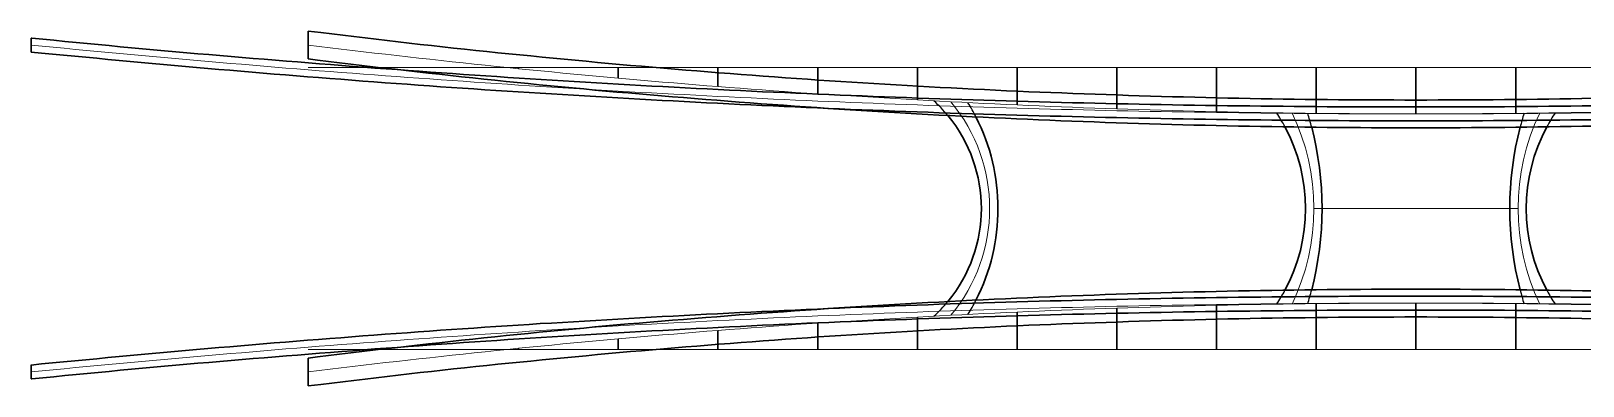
# Model space of a CAD drawing. Extents: x -2611510 to 954358, y -247163 to 181535.
# Drawn here: x -2611510.2 to -2611370.1, y -44072.7 to -44040.7 of the extents above; entities that cross this region are included whole.
import ezdxf

# ---------------------------------------------------------------- set-up
doc = ezdxf.new("R2010")
doc.units = 0
doc.linetypes.add('CENTER', pattern=[2, 1.25, -0.25, 0.25, -0.25])
for name, color, linetype, lineweight in [('文字', 7, 'Continuous', 15), ('桥 中心线', 5, 'CENTER', 15), ('桥 构造粗实', 1, 'Continuous', 30)]:
    doc.layers.add(name, color=color, linetype=linetype, lineweight=lineweight)

msp = doc.modelspace()

# ---------------------------------------------------------------- linework, layer by layer
at = {"color": 8}
for centre, radius, start, end in [((-2611437.62, -44056.7), 13.18, 39.5723, 47.4842), ((-2611441.17, -44056.7), 18.23, 26.9676, 31.6083), ((-2611410.79, -44056.7), 15.61, 28.2011, 33.6013), ((-2611423.1, -44056.7), 29.41, 14.4567, 16.9952), ((-2611347.33, -44056.7), 29.41, 163.0048, 165.5433), ((-2611359.64, -44056.7), 15.61, 146.3987, 151.7989), ((-2611410.79, -44056.7), 15.61, 326.3987, 331.7989), ((-2611423.1, -44056.7), 29.41, 343.0048, 345.5433), ((-2611347.33, -44056.7), 29.41, 194.4567, 196.9952), ((-2611359.64, -44056.7), 15.61, 208.2011, 213.6013), ((-2611437.62, -44056.7), 13.18, 312.5158, 320.4277), ((-2611441.17, -44056.7), 18.23, 328.3917, 333.0324)]:
    msp.add_arc(centre, radius, start, end, dxfattribs=at)
at = {"layer": '文字'}
msp.add_line((-2611375.99, -44056.7), (-2611394.43, -44056.7), dxfattribs=at)
at = {"layer": '桥 中心线', "ltscale": 2500}
for p, q in [((-2611285.21, -44043.97), (-2611485.21, -44043.97)), ((-2611285.21, -44069.42), (-2611485.21, -44069.42))]:
    msp.add_line(p, q, dxfattribs=at)
at = {"layer": '桥 中心线', "ltscale": 2500, "flags": 128}
for points in [[(-2611260.21, -44041.94), (-2611261.21, -44042.04), (-2611262.21, -44042.13), (-2611263.21, -44042.23), (-2611264.21, -44042.33), (-2611265.21, -44042.42), (-2611266.21, -44042.52), (-2611267.21, -44042.61), (-2611268.21, -44042.71), (-2611269.21, -44042.8), (-2611270.21, -44042.89), (-2611271.21, -44042.98), (-2611272.21, -44043.07), (-2611273.21, -44043.16), (-2611274.21, -44043.25), (-2611275.21, -44043.34), (-2611276.21, -44043.43), (-2611277.21, -44043.51), (-2611278.21, -44043.6), (-2611279.21, -44043.68), (-2611280.21, -44043.77), (-2611281.21, -44043.85), (-2611282.21, -44043.93), (-2611283.21, -44044.02), (-2611284.21, -44044.1), (-2611285.21, -44044.18), (-2611286.21, -44044.26), (-2611287.21, -44044.33), (-2611288.21, -44044.41), (-2611289.21, -44044.49), (-2611290.21, -44044.56), (-2611291.21, -44044.64), (-2611292.21, -44044.71), (-2611293.21, -44044.79), (-2611294.21, -44044.86), (-2611295.21, -44044.93), (-2611296.21, -44045), (-2611297.21, -44045.07), (-2611298.21, -44045.14), (-2611299.21, -44045.21), (-2611300.21, -44045.28), (-2611301.21, -44045.35), (-2611302.21, -44045.41), (-2611303.21, -44045.48), (-2611304.21, -44045.55), (-2611305.21, -44045.61), (-2611306.21, -44045.67), (-2611307.21, -44045.74), (-2611308.21, -44045.8), (-2611309.21, -44045.86), (-2611310.21, -44045.92), (-2611311.21, -44045.98), (-2611312.21, -44046.04), (-2611313.21, -44046.09), (-2611314.21, -44046.15), (-2611315.21, -44046.21), (-2611316.21, -44046.26), (-2611317.21, -44046.32), (-2611318.21, -44046.37), (-2611319.21, -44046.42), (-2611320.21, -44046.48), (-2611321.21, -44046.53), (-2611322.21, -44046.58), (-2611323.21, -44046.63), (-2611324.21, -44046.68), (-2611325.21, -44046.72), (-2611326.21, -44046.77), (-2611327.21, -44046.82), (-2611328.21, -44046.86), (-2611329.21, -44046.91), (-2611330.21, -44046.95), (-2611331.21, -44047), (-2611332.21, -44047.04), (-2611333.21, -44047.08), (-2611334.21, -44047.12), (-2611335.21, -44047.16), (-2611336.21, -44047.2), (-2611337.21, -44047.24), (-2611338.21, -44047.28), (-2611339.21, -44047.31), (-2611340.21, -44047.35), (-2611341.21, -44047.39), (-2611342.21, -44047.42), (-2611343.21, -44047.45), (-2611344.21, -44047.49), (-2611345.21, -44047.52), (-2611346.21, -44047.55), (-2611347.21, -44047.58), (-2611348.21, -44047.61), (-2611349.21, -44047.64), (-2611350.21, -44047.67), (-2611351.21, -44047.7), (-2611352.21, -44047.72), (-2611353.21, -44047.75), (-2611354.21, -44047.77), (-2611355.21, -44047.8), (-2611356.21, -44047.82), (-2611357.21, -44047.85), (-2611358.21, -44047.87), (-2611359.21, -44047.89), (-2611360.21, -44047.91), (-2611361.21, -44047.93), (-2611362.21, -44047.95), (-2611363.21, -44047.96), (-2611364.21, -44047.98), (-2611365.21, -44048), (-2611366.21, -44048.01), (-2611367.21, -44048.03), (-2611368.21, -44048.04), (-2611369.21, -44048.06), (-2611370.21, -44048.07), (-2611371.21, -44048.08), (-2611372.21, -44048.09), (-2611373.21, -44048.1), (-2611374.21, -44048.11), (-2611375.21, -44048.12), (-2611376.21, -44048.12), (-2611377.21, -44048.13), (-2611378.21, -44048.14), (-2611379.21, -44048.14), (-2611380.21, -44048.15), (-2611381.21, -44048.15), (-2611382.21, -44048.15), (-2611383.21, -44048.16), (-2611384.21, -44048.16), (-2611385.21, -44048.16), (-2611386.21, -44048.16), (-2611387.21, -44048.16), (-2611388.21, -44048.15), (-2611389.21, -44048.15), (-2611390.21, -44048.15), (-2611391.21, -44048.14), (-2611392.21, -44048.14), (-2611393.21, -44048.13), (-2611394.21, -44048.12), (-2611395.21, -44048.12), (-2611396.21, -44048.11), (-2611397.21, -44048.1), (-2611398.21, -44048.09), (-2611399.21, -44048.08), (-2611400.21, -44048.07), (-2611401.21, -44048.06), (-2611402.21, -44048.04), (-2611403.21, -44048.03), (-2611404.21, -44048.01), (-2611405.21, -44048), (-2611406.21, -44047.98), (-2611407.21, -44047.96), (-2611408.21, -44047.95), (-2611409.21, -44047.93), (-2611410.21, -44047.91), (-2611411.21, -44047.89), (-2611412.21, -44047.87), (-2611413.21, -44047.85), (-2611414.21, -44047.82), (-2611415.21, -44047.8), (-2611416.21, -44047.77), (-2611417.21, -44047.75), (-2611418.21, -44047.72), (-2611419.21, -44047.7), (-2611420.21, -44047.67), (-2611421.21, -44047.64), (-2611422.21, -44047.61), (-2611423.21, -44047.58), (-2611424.21, -44047.55), (-2611425.21, -44047.52), (-2611426.21, -44047.49), (-2611427.21, -44047.45), (-2611428.21, -44047.42), (-2611429.21, -44047.39), (-2611430.21, -44047.35), (-2611431.21, -44047.31), (-2611432.21, -44047.28), (-2611433.21, -44047.24), (-2611434.21, -44047.2), (-2611435.21, -44047.16), (-2611436.21, -44047.12), (-2611437.21, -44047.08), (-2611438.21, -44047.04), (-2611439.21, -44047), (-2611440.21, -44046.95), (-2611441.21, -44046.91), (-2611442.21, -44046.86), (-2611443.21, -44046.82), (-2611444.21, -44046.77), (-2611445.21, -44046.72), (-2611446.21, -44046.68), (-2611447.21, -44046.63), (-2611448.21, -44046.58), (-2611449.21, -44046.53), (-2611450.21, -44046.48), (-2611451.21, -44046.42), (-2611452.21, -44046.37), (-2611453.21, -44046.32), (-2611454.21, -44046.26), (-2611455.21, -44046.21), (-2611456.21, -44046.15), (-2611457.21, -44046.09), (-2611458.21, -44046.04), (-2611459.21, -44045.98), (-2611460.21, -44045.92), (-2611461.21, -44045.86), (-2611462.21, -44045.8), (-2611463.21, -44045.74), (-2611464.21, -44045.67), (-2611465.21, -44045.61), (-2611466.21, -44045.55), (-2611467.21, -44045.48), (-2611468.21, -44045.41), (-2611469.21, -44045.35), (-2611470.21, -44045.28), (-2611471.21, -44045.21), (-2611472.21, -44045.14), (-2611473.21, -44045.07), (-2611474.21, -44045), (-2611475.21, -44044.93), (-2611476.21, -44044.86), (-2611477.21, -44044.79), (-2611478.21, -44044.71), (-2611479.21, -44044.64), (-2611480.21, -44044.56), (-2611481.21, -44044.49), (-2611482.21, -44044.41), (-2611483.21, -44044.33), (-2611484.21, -44044.26), (-2611485.21, -44044.18), (-2611486.21, -44044.1), (-2611487.21, -44044.02), (-2611488.21, -44043.93), (-2611489.21, -44043.85), (-2611490.21, -44043.77), (-2611491.21, -44043.68), (-2611492.21, -44043.6), (-2611493.21, -44043.51), (-2611494.21, -44043.43), (-2611495.21, -44043.34), (-2611496.21, -44043.25), (-2611497.21, -44043.16), (-2611498.21, -44043.07), (-2611499.21, -44042.98), (-2611500.21, -44042.89), (-2611501.21, -44042.8), (-2611502.21, -44042.71), (-2611503.21, -44042.61), (-2611504.21, -44042.52), (-2611505.21, -44042.42), (-2611506.21, -44042.33), (-2611507.21, -44042.23), (-2611508.21, -44042.13), (-2611509.21, -44042.04), (-2611510.21, -44041.94)], [(-2611485.21, -44041.94), (-2611484.21, -44042.06), (-2611483.21, -44042.18), (-2611482.21, -44042.3), (-2611481.21, -44042.42), (-2611480.21, -44042.54), (-2611479.21, -44042.66), (-2611478.21, -44042.78), (-2611477.21, -44042.89), (-2611476.21, -44043.01), (-2611475.21, -44043.12), (-2611474.21, -44043.23), (-2611473.21, -44043.34), (-2611472.21, -44043.45), (-2611471.21, -44043.56), (-2611470.21, -44043.66), (-2611469.21, -44043.77), (-2611468.21, -44043.87), (-2611467.21, -44043.97), (-2611466.21, -44044.08), (-2611465.21, -44044.18), (-2611464.21, -44044.28), (-2611463.21, -44044.37), (-2611462.21, -44044.47), (-2611461.21, -44044.56), (-2611460.21, -44044.66), (-2611459.21, -44044.75), (-2611458.21, -44044.84), (-2611457.21, -44044.93), (-2611456.21, -44045.02), (-2611455.21, -44045.11), (-2611454.21, -44045.2), (-2611453.21, -44045.28), (-2611452.21, -44045.36), (-2611451.21, -44045.45), (-2611450.21, -44045.53), (-2611449.21, -44045.61), (-2611448.21, -44045.69), (-2611447.21, -44045.77), (-2611446.21, -44045.84), (-2611445.21, -44045.92), (-2611444.21, -44045.99), (-2611443.21, -44046.06), (-2611442.21, -44046.14), (-2611441.21, -44046.21), (-2611440.21, -44046.28), (-2611439.21, -44046.34), (-2611438.21, -44046.41), (-2611437.21, -44046.48), (-2611436.21, -44046.54), (-2611435.21, -44046.6), (-2611434.21, -44046.66), (-2611433.21, -44046.72), (-2611432.21, -44046.78), (-2611431.21, -44046.84), (-2611430.21, -44046.9), (-2611429.21, -44046.95), (-2611428.21, -44047.01), (-2611427.21, -44047.06), (-2611426.21, -44047.11), (-2611425.21, -44047.16), (-2611424.21, -44047.21), (-2611423.21, -44047.26), (-2611422.21, -44047.31), (-2611421.21, -44047.35), (-2611420.21, -44047.4), (-2611419.21, -44047.44), (-2611418.21, -44047.48), (-2611417.21, -44047.52), (-2611416.21, -44047.56), (-2611415.21, -44047.6), (-2611414.21, -44047.63), (-2611413.21, -44047.67), (-2611412.21, -44047.7), (-2611411.21, -44047.74), (-2611410.21, -44047.77), (-2611409.21, -44047.8), (-2611408.21, -44047.83), (-2611407.21, -44047.86), (-2611406.21, -44047.88), (-2611405.21, -44047.91), (-2611404.21, -44047.93), (-2611403.21, -44047.96), (-2611402.21, -44047.98), (-2611401.21, -44048), (-2611400.21, -44048.02), (-2611399.21, -44048.04), (-2611398.21, -44048.05), (-2611397.21, -44048.07), (-2611396.21, -44048.08), (-2611395.21, -44048.09), (-2611394.21, -44048.11), (-2611393.21, -44048.12), (-2611392.21, -44048.13), (-2611391.21, -44048.13), (-2611390.21, -44048.14), (-2611389.21, -44048.15), (-2611388.21, -44048.15), (-2611387.21, -44048.15), (-2611386.21, -44048.16), (-2611385.21, -44048.16), (-2611384.21, -44048.16), (-2611383.21, -44048.15), (-2611382.21, -44048.15), (-2611381.21, -44048.15), (-2611380.21, -44048.14), (-2611379.21, -44048.13), (-2611378.21, -44048.13), (-2611377.21, -44048.12), (-2611376.21, -44048.11), (-2611375.21, -44048.09), (-2611374.21, -44048.08), (-2611373.21, -44048.07), (-2611372.21, -44048.05), (-2611371.21, -44048.04), (-2611370.21, -44048.02), (-2611369.21, -44048), (-2611368.21, -44047.98), (-2611367.21, -44047.96), (-2611366.21, -44047.93), (-2611365.21, -44047.91), (-2611364.21, -44047.88), (-2611363.21, -44047.86), (-2611362.21, -44047.83), (-2611361.21, -44047.8), (-2611360.21, -44047.77), (-2611359.21, -44047.74), (-2611358.21, -44047.7), (-2611357.21, -44047.67), (-2611356.21, -44047.63), (-2611355.21, -44047.6), (-2611354.21, -44047.56), (-2611353.21, -44047.52), (-2611352.21, -44047.48), (-2611351.21, -44047.44), (-2611350.21, -44047.4), (-2611349.21, -44047.35), (-2611348.21, -44047.31), (-2611347.21, -44047.26), (-2611346.21, -44047.21), (-2611345.21, -44047.16), (-2611344.21, -44047.11), (-2611343.21, -44047.06), (-2611342.21, -44047.01), (-2611341.21, -44046.95), (-2611340.21, -44046.9), (-2611339.21, -44046.84), (-2611338.21, -44046.78), (-2611337.21, -44046.72), (-2611336.21, -44046.66), (-2611335.21, -44046.6), (-2611334.21, -44046.54), (-2611333.21, -44046.48), (-2611332.21, -44046.41), (-2611331.21, -44046.34), (-2611330.21, -44046.28), (-2611329.21, -44046.21), (-2611328.21, -44046.14), (-2611327.21, -44046.06), (-2611326.21, -44045.99), (-2611325.21, -44045.92), (-2611324.21, -44045.84), (-2611323.21, -44045.77), (-2611322.21, -44045.69), (-2611321.21, -44045.61), (-2611320.21, -44045.53), (-2611319.21, -44045.45), (-2611318.21, -44045.36), (-2611317.21, -44045.28), (-2611316.21, -44045.2), (-2611315.21, -44045.11), (-2611314.21, -44045.02), (-2611313.21, -44044.93), (-2611312.21, -44044.84), (-2611311.21, -44044.75), (-2611310.21, -44044.66), (-2611309.21, -44044.56), (-2611308.21, -44044.47), (-2611307.21, -44044.37), (-2611306.21, -44044.28), (-2611305.21, -44044.18), (-2611304.21, -44044.08), (-2611303.21, -44043.97), (-2611302.21, -44043.87), (-2611301.21, -44043.77), (-2611300.21, -44043.66), (-2611299.21, -44043.56), (-2611298.21, -44043.45), (-2611297.21, -44043.34), (-2611296.21, -44043.23), (-2611295.21, -44043.12), (-2611294.21, -44043.01), (-2611293.21, -44042.89), (-2611292.21, -44042.78), (-2611291.21, -44042.66), (-2611290.21, -44042.54), (-2611289.21, -44042.42), (-2611288.21, -44042.3), (-2611287.21, -44042.18), (-2611286.21, -44042.06), (-2611285.21, -44041.94)], [(-2611260.21, -44071.45), (-2611261.21, -44071.35), (-2611262.21, -44071.26), (-2611263.21, -44071.16), (-2611264.21, -44071.06), (-2611265.21, -44070.97), (-2611266.21, -44070.87), (-2611267.21, -44070.78), (-2611268.21, -44070.68), (-2611269.21, -44070.59), (-2611270.21, -44070.5), (-2611271.21, -44070.41), (-2611272.21, -44070.32), (-2611273.21, -44070.23), (-2611274.21, -44070.14), (-2611275.21, -44070.05), (-2611276.21, -44069.96), (-2611277.21, -44069.88), (-2611278.21, -44069.79), (-2611279.21, -44069.71), (-2611280.21, -44069.62), (-2611281.21, -44069.54), (-2611282.21, -44069.46), (-2611283.21, -44069.37), (-2611284.21, -44069.29), (-2611285.21, -44069.21), (-2611286.21, -44069.13), (-2611287.21, -44069.06), (-2611288.21, -44068.98), (-2611289.21, -44068.9), (-2611290.21, -44068.83), (-2611291.21, -44068.75), (-2611292.21, -44068.68), (-2611293.21, -44068.6), (-2611294.21, -44068.53), (-2611295.21, -44068.46), (-2611296.21, -44068.39), (-2611297.21, -44068.32), (-2611298.21, -44068.25), (-2611299.21, -44068.18), (-2611300.21, -44068.11), (-2611301.21, -44068.04), (-2611302.21, -44067.98), (-2611303.21, -44067.91), (-2611304.21, -44067.85), (-2611305.21, -44067.78), (-2611306.21, -44067.72), (-2611307.21, -44067.66), (-2611308.21, -44067.59), (-2611309.21, -44067.53), (-2611310.21, -44067.47), (-2611311.21, -44067.41), (-2611312.21, -44067.35), (-2611313.21, -44067.3), (-2611314.21, -44067.24), (-2611315.21, -44067.18), (-2611316.21, -44067.13), (-2611317.21, -44067.07), (-2611318.21, -44067.02), (-2611319.21, -44066.97), (-2611320.21, -44066.92), (-2611321.21, -44066.86), (-2611322.21, -44066.81), (-2611323.21, -44066.76), (-2611324.21, -44066.71), (-2611325.21, -44066.67), (-2611326.21, -44066.62), (-2611327.21, -44066.57), (-2611328.21, -44066.53), (-2611329.21, -44066.48), (-2611330.21, -44066.44), (-2611331.21, -44066.39), (-2611332.21, -44066.35), (-2611333.21, -44066.31), (-2611334.21, -44066.27), (-2611335.21, -44066.23), (-2611336.21, -44066.19), (-2611337.21, -44066.15), (-2611338.21, -44066.11), (-2611339.21, -44066.08), (-2611340.21, -44066.04), (-2611341.21, -44066), (-2611342.21, -44065.97), (-2611343.21, -44065.94), (-2611344.21, -44065.9), (-2611345.21, -44065.87), (-2611346.21, -44065.84), (-2611347.21, -44065.81), (-2611348.21, -44065.78), (-2611349.21, -44065.75), (-2611350.21, -44065.72), (-2611351.21, -44065.69), (-2611352.21, -44065.67), (-2611353.21, -44065.64), (-2611354.21, -44065.62), (-2611355.21, -44065.59), (-2611356.21, -44065.57), (-2611357.21, -44065.55), (-2611358.21, -44065.52), (-2611359.21, -44065.5), (-2611360.21, -44065.48), (-2611361.21, -44065.46), (-2611362.21, -44065.44), (-2611363.21, -44065.43), (-2611364.21, -44065.41), (-2611365.21, -44065.39), (-2611366.21, -44065.38), (-2611367.21, -44065.36), (-2611368.21, -44065.35), (-2611369.21, -44065.34), (-2611370.21, -44065.32), (-2611371.21, -44065.31), (-2611372.21, -44065.3), (-2611373.21, -44065.29), (-2611374.21, -44065.28), (-2611375.21, -44065.27), (-2611376.21, -44065.27), (-2611377.21, -44065.26), (-2611378.21, -44065.25), (-2611379.21, -44065.25), (-2611380.21, -44065.24), (-2611381.21, -44065.24), (-2611382.21, -44065.24), (-2611383.21, -44065.23), (-2611384.21, -44065.23), (-2611385.21, -44065.23), (-2611386.21, -44065.23), (-2611387.21, -44065.23), (-2611388.21, -44065.24), (-2611389.21, -44065.24), (-2611390.21, -44065.24), (-2611391.21, -44065.25), (-2611392.21, -44065.25), (-2611393.21, -44065.26), (-2611394.21, -44065.27), (-2611395.21, -44065.27), (-2611396.21, -44065.28), (-2611397.21, -44065.29), (-2611398.21, -44065.3), (-2611399.21, -44065.31), (-2611400.21, -44065.32), (-2611401.21, -44065.34), (-2611402.21, -44065.35), (-2611403.21, -44065.36), (-2611404.21, -44065.38), (-2611405.21, -44065.39), (-2611406.21, -44065.41), (-2611407.21, -44065.43), (-2611408.21, -44065.44), (-2611409.21, -44065.46), (-2611410.21, -44065.48), (-2611411.21, -44065.5), (-2611412.21, -44065.52), (-2611413.21, -44065.55), (-2611414.21, -44065.57), (-2611415.21, -44065.59), (-2611416.21, -44065.62), (-2611417.21, -44065.64), (-2611418.21, -44065.67), (-2611419.21, -44065.69), (-2611420.21, -44065.72), (-2611421.21, -44065.75), (-2611422.21, -44065.78), (-2611423.21, -44065.81), (-2611424.21, -44065.84), (-2611425.21, -44065.87), (-2611426.21, -44065.9), (-2611427.21, -44065.94), (-2611428.21, -44065.97), (-2611429.21, -44066), (-2611430.21, -44066.04), (-2611431.21, -44066.08), (-2611432.21, -44066.11), (-2611433.21, -44066.15), (-2611434.21, -44066.19), (-2611435.21, -44066.23), (-2611436.21, -44066.27), (-2611437.21, -44066.31), (-2611438.21, -44066.35), (-2611439.21, -44066.39), (-2611440.21, -44066.44), (-2611441.21, -44066.48), (-2611442.21, -44066.53), (-2611443.21, -44066.57), (-2611444.21, -44066.62), (-2611445.21, -44066.67), (-2611446.21, -44066.71), (-2611447.21, -44066.76), (-2611448.21, -44066.81), (-2611449.21, -44066.86), (-2611450.21, -44066.92), (-2611451.21, -44066.97), (-2611452.21, -44067.02), (-2611453.21, -44067.07), (-2611454.21, -44067.13), (-2611455.21, -44067.18), (-2611456.21, -44067.24), (-2611457.21, -44067.3), (-2611458.21, -44067.35), (-2611459.21, -44067.41), (-2611460.21, -44067.47), (-2611461.21, -44067.53), (-2611462.21, -44067.59), (-2611463.21, -44067.66), (-2611464.21, -44067.72), (-2611465.21, -44067.78), (-2611466.21, -44067.85), (-2611467.21, -44067.91), (-2611468.21, -44067.98), (-2611469.21, -44068.04), (-2611470.21, -44068.11), (-2611471.21, -44068.18), (-2611472.21, -44068.25), (-2611473.21, -44068.32), (-2611474.21, -44068.39), (-2611475.21, -44068.46), (-2611476.21, -44068.53), (-2611477.21, -44068.6), (-2611478.21, -44068.68), (-2611479.21, -44068.75), (-2611480.21, -44068.83), (-2611481.21, -44068.9), (-2611482.21, -44068.98), (-2611483.21, -44069.06), (-2611484.21, -44069.13), (-2611485.21, -44069.21), (-2611486.21, -44069.29), (-2611487.21, -44069.37), (-2611488.21, -44069.46), (-2611489.21, -44069.54), (-2611490.21, -44069.62), (-2611491.21, -44069.71), (-2611492.21, -44069.79), (-2611493.21, -44069.88), (-2611494.21, -44069.96), (-2611495.21, -44070.05), (-2611496.21, -44070.14), (-2611497.21, -44070.23), (-2611498.21, -44070.32), (-2611499.21, -44070.41), (-2611500.21, -44070.5), (-2611501.21, -44070.59), (-2611502.21, -44070.68), (-2611503.21, -44070.78), (-2611504.21, -44070.87), (-2611505.21, -44070.97), (-2611506.21, -44071.06), (-2611507.21, -44071.16), (-2611508.21, -44071.26), (-2611509.21, -44071.35), (-2611510.21, -44071.45)], [(-2611485.21, -44071.45), (-2611484.21, -44071.33), (-2611483.21, -44071.21), (-2611482.21, -44071.09), (-2611481.21, -44070.97), (-2611480.21, -44070.85), (-2611479.21, -44070.73), (-2611478.21, -44070.61), (-2611477.21, -44070.5), (-2611476.21, -44070.38), (-2611475.21, -44070.27), (-2611474.21, -44070.16), (-2611473.21, -44070.05), (-2611472.21, -44069.94), (-2611471.21, -44069.83), (-2611470.21, -44069.73), (-2611469.21, -44069.62), (-2611468.21, -44069.52), (-2611467.21, -44069.42), (-2611466.21, -44069.31), (-2611465.21, -44069.21), (-2611464.21, -44069.12), (-2611463.21, -44069.02), (-2611462.21, -44068.92), (-2611461.21, -44068.83), (-2611460.21, -44068.73), (-2611459.21, -44068.64), (-2611458.21, -44068.55), (-2611457.21, -44068.46), (-2611456.21, -44068.37), (-2611455.21, -44068.28), (-2611454.21, -44068.19), (-2611453.21, -44068.11), (-2611452.21, -44068.03), (-2611451.21, -44067.94), (-2611450.21, -44067.86), (-2611449.21, -44067.78), (-2611448.21, -44067.7), (-2611447.21, -44067.62), (-2611446.21, -44067.55), (-2611445.21, -44067.47), (-2611444.21, -44067.4), (-2611443.21, -44067.33), (-2611442.21, -44067.25), (-2611441.21, -44067.18), (-2611440.21, -44067.11), (-2611439.21, -44067.05), (-2611438.21, -44066.98), (-2611437.21, -44066.92), (-2611436.21, -44066.85), (-2611435.21, -44066.79), (-2611434.21, -44066.73), (-2611433.21, -44066.67), (-2611432.21, -44066.61), (-2611431.21, -44066.55), (-2611430.21, -44066.49), (-2611429.21, -44066.44), (-2611428.21, -44066.38), (-2611427.21, -44066.33), (-2611426.21, -44066.28), (-2611425.21, -44066.23), (-2611424.21, -44066.18), (-2611423.21, -44066.13), (-2611422.21, -44066.08), (-2611421.21, -44066.04), (-2611420.21, -44066), (-2611419.21, -44065.95), (-2611418.21, -44065.91), (-2611417.21, -44065.87), (-2611416.21, -44065.83), (-2611415.21, -44065.79), (-2611414.21, -44065.76), (-2611413.21, -44065.72), (-2611412.21, -44065.69), (-2611411.21, -44065.65), (-2611410.21, -44065.62), (-2611409.21, -44065.59), (-2611408.21, -44065.56), (-2611407.21, -44065.53), (-2611406.21, -44065.51), (-2611405.21, -44065.48), (-2611404.21, -44065.46), (-2611403.21, -44065.43), (-2611402.21, -44065.41), (-2611401.21, -44065.39), (-2611400.21, -44065.37), (-2611399.21, -44065.36), (-2611398.21, -44065.34), (-2611397.21, -44065.32), (-2611396.21, -44065.31), (-2611395.21, -44065.3), (-2611394.21, -44065.28), (-2611393.21, -44065.27), (-2611392.21, -44065.26), (-2611391.21, -44065.26), (-2611390.21, -44065.25), (-2611389.21, -44065.24), (-2611388.21, -44065.24), (-2611387.21, -44065.24), (-2611386.21, -44065.23), (-2611385.21, -44065.23), (-2611384.21, -44065.23), (-2611383.21, -44065.24), (-2611382.21, -44065.24), (-2611381.21, -44065.24), (-2611380.21, -44065.25), (-2611379.21, -44065.26), (-2611378.21, -44065.26), (-2611377.21, -44065.27), (-2611376.21, -44065.28), (-2611375.21, -44065.3), (-2611374.21, -44065.31), (-2611373.21, -44065.32), (-2611372.21, -44065.34), (-2611371.21, -44065.36), (-2611370.21, -44065.37), (-2611369.21, -44065.39), (-2611368.21, -44065.41), (-2611367.21, -44065.43), (-2611366.21, -44065.46), (-2611365.21, -44065.48), (-2611364.21, -44065.51), (-2611363.21, -44065.53), (-2611362.21, -44065.56), (-2611361.21, -44065.59), (-2611360.21, -44065.62), (-2611359.21, -44065.65), (-2611358.21, -44065.69), (-2611357.21, -44065.72), (-2611356.21, -44065.76), (-2611355.21, -44065.79), (-2611354.21, -44065.83), (-2611353.21, -44065.87), (-2611352.21, -44065.91), (-2611351.21, -44065.95), (-2611350.21, -44066), (-2611349.21, -44066.04), (-2611348.21, -44066.08), (-2611347.21, -44066.13), (-2611346.21, -44066.18), (-2611345.21, -44066.23), (-2611344.21, -44066.28), (-2611343.21, -44066.33), (-2611342.21, -44066.38), (-2611341.21, -44066.44), (-2611340.21, -44066.49), (-2611339.21, -44066.55), (-2611338.21, -44066.61), (-2611337.21, -44066.67), (-2611336.21, -44066.73), (-2611335.21, -44066.79), (-2611334.21, -44066.85), (-2611333.21, -44066.92), (-2611332.21, -44066.98), (-2611331.21, -44067.05), (-2611330.21, -44067.11), (-2611329.21, -44067.18), (-2611328.21, -44067.25), (-2611327.21, -44067.33), (-2611326.21, -44067.4), (-2611325.21, -44067.47), (-2611324.21, -44067.55), (-2611323.21, -44067.62), (-2611322.21, -44067.7), (-2611321.21, -44067.78), (-2611320.21, -44067.86), (-2611319.21, -44067.94), (-2611318.21, -44068.03), (-2611317.21, -44068.11), (-2611316.21, -44068.19), (-2611315.21, -44068.28), (-2611314.21, -44068.37), (-2611313.21, -44068.46), (-2611312.21, -44068.55), (-2611311.21, -44068.64), (-2611310.21, -44068.73), (-2611309.21, -44068.83), (-2611308.21, -44068.92), (-2611307.21, -44069.02), (-2611306.21, -44069.12), (-2611305.21, -44069.21), (-2611304.21, -44069.31), (-2611303.21, -44069.42), (-2611302.21, -44069.52), (-2611301.21, -44069.62), (-2611300.21, -44069.73), (-2611299.21, -44069.83), (-2611298.21, -44069.94), (-2611297.21, -44070.05), (-2611296.21, -44070.16), (-2611295.21, -44070.27), (-2611294.21, -44070.38), (-2611293.21, -44070.5), (-2611292.21, -44070.61), (-2611291.21, -44070.73), (-2611290.21, -44070.85), (-2611289.21, -44070.97), (-2611288.21, -44071.09), (-2611287.21, -44071.21), (-2611286.21, -44071.33), (-2611285.21, -44071.45)]]:
    msp.add_lwpolyline(points, dxfattribs=at)
at = {"layer": '桥 中心线', "ltscale": 2500}
for centre, radius, start, end in [((-2611438.69, -44056.7), 15, 320.0374, 39.9626), ((-2611414.43, -44056.7), 20, 334.4826, 25.5174), ((-2611355.99, -44056.7), 20, 154.4826, 205.5174)]:
    msp.add_arc(centre, radius, start, end, dxfattribs=at)
at = {"layer": '桥 构造粗实', "color": 3}
for p, q in [((-2611510.21, -44041.31), (-2611510.21, -44042.57)), ((-2611485.21, -44040.68), (-2611485.21, -44043.2)), ((-2611510.21, -44070.82), (-2611510.21, -44072.08)), ((-2611485.21, -44070.19), (-2611485.21, -44072.71))]:
    msp.add_line(p, q, dxfattribs=at)
at = {"layer": '桥 构造粗实'}
for p, q in [((-2611466.21, -44043.97), (-2611466.21, -44044.08)), ((-2611457.21, -44043.97), (-2611457.21, -44044.93)), ((-2611448.21, -44043.97), (-2611448.21, -44045.69)), ((-2611439.21, -44043.97), (-2611439.21, -44046.34)), ((-2611430.21, -44043.97), (-2611430.21, -44046.9)), ((-2611421.21, -44043.97), (-2611421.21, -44047.35)), ((-2611412.21, -44043.97), (-2611412.21, -44047.7)), ((-2611403.21, -44043.97), (-2611403.21, -44047.96)), ((-2611394.21, -44043.97), (-2611394.21, -44048.11)), ((-2611385.21, -44043.97), (-2611385.21, -44048.16)), ((-2611376.21, -44043.97), (-2611376.21, -44048.11)), ((-2611403.21, -44069.42), (-2611403.21, -44065.43)), ((-2611394.21, -44069.42), (-2611394.21, -44065.28)), ((-2611385.21, -44069.42), (-2611385.21, -44065.23)), ((-2611376.21, -44069.42), (-2611376.21, -44065.28)), ((-2611430.21, -44069.42), (-2611430.21, -44066.49)), ((-2611421.21, -44069.42), (-2611421.21, -44066.04)), ((-2611412.21, -44069.42), (-2611412.21, -44065.69)), ((-2611448.21, -44069.42), (-2611448.21, -44067.7)), ((-2611439.21, -44069.42), (-2611439.21, -44067.05)), ((-2611466.21, -44069.42), (-2611466.21, -44069.31)), ((-2611457.21, -44069.42), (-2611457.21, -44068.46))]:
    msp.add_line(p, q, dxfattribs=at)
at = {"layer": '桥 构造粗实', "color": 3}
for points in [[(-2611369.22, -44047.43), (-2611370.22, -44047.44), (-2611371.22, -44047.45), (-2611372.22, -44047.46), (-2611373.22, -44047.47), (-2611374.22, -44047.48), (-2611375.22, -44047.49), (-2611376.22, -44047.5), (-2611377.22, -44047.51), (-2611378.22, -44047.51), (-2611379.22, -44047.52), (-2611380.22, -44047.52), (-2611381.22, -44047.53), (-2611382.22, -44047.53), (-2611383.22, -44047.53), (-2611384.22, -44047.53), (-2611385.21, -44047.53), (-2611386.21, -44047.53), (-2611387.21, -44047.53), (-2611388.21, -44047.53), (-2611389.21, -44047.53), (-2611390.21, -44047.52), (-2611391.21, -44047.52), (-2611392.21, -44047.51), (-2611393.21, -44047.51), (-2611394.21, -44047.5), (-2611395.21, -44047.49), (-2611396.21, -44047.48), (-2611397.21, -44047.47), (-2611398.21, -44047.46), (-2611399.21, -44047.45), (-2611400.21, -44047.44), (-2611401.21, -44047.43), (-2611402.21, -44047.42), (-2611403.21, -44047.4), (-2611404.21, -44047.39), (-2611405.2, -44047.37), (-2611406.2, -44047.36), (-2611407.2, -44047.34), (-2611408.2, -44047.32), (-2611409.2, -44047.3), (-2611410.2, -44047.28), (-2611411.2, -44047.26), (-2611412.2, -44047.24), (-2611413.2, -44047.22), (-2611414.2, -44047.2), (-2611415.2, -44047.17), (-2611416.2, -44047.15), (-2611417.2, -44047.12), (-2611418.2, -44047.1), (-2611419.2, -44047.07), (-2611420.2, -44047.04), (-2611421.2, -44047.02), (-2611422.2, -44046.99), (-2611423.2, -44046.96), (-2611424.2, -44046.93), (-2611425.19, -44046.9), (-2611426.19, -44046.86), (-2611427.19, -44046.83), (-2611428.19, -44046.8), (-2611429.19, -44046.76), (-2611430.19, -44046.73), (-2611431.19, -44046.69), (-2611432.19, -44046.65), (-2611433.19, -44046.62), (-2611434.19, -44046.58), (-2611435.19, -44046.54), (-2611436.19, -44046.5), (-2611437.19, -44046.46), (-2611438.19, -44046.41), (-2611439.19, -44046.37), (-2611440.19, -44046.33), (-2611441.19, -44046.28), (-2611442.19, -44046.24), (-2611443.19, -44046.19), (-2611444.19, -44046.15), (-2611445.18, -44046.1), (-2611446.18, -44046.05), (-2611447.18, -44046), (-2611448.18, -44045.95), (-2611449.18, -44045.9), (-2611450.18, -44045.85), (-2611451.18, -44045.8), (-2611452.18, -44045.75), (-2611453.18, -44045.69), (-2611454.18, -44045.64), (-2611455.18, -44045.58), (-2611456.18, -44045.53), (-2611457.18, -44045.47), (-2611458.18, -44045.41), (-2611459.18, -44045.35), (-2611460.18, -44045.29), (-2611461.18, -44045.23), (-2611462.18, -44045.17), (-2611463.18, -44045.11), (-2611464.18, -44045.05), (-2611465.17, -44044.99), (-2611466.17, -44044.92), (-2611467.17, -44044.86), (-2611468.17, -44044.79), (-2611469.17, -44044.72), (-2611470.17, -44044.66), (-2611471.17, -44044.59), (-2611472.17, -44044.52), (-2611473.17, -44044.45), (-2611474.17, -44044.38), (-2611475.17, -44044.31), (-2611476.17, -44044.24), (-2611477.17, -44044.16), (-2611478.17, -44044.09), (-2611479.17, -44044.02), (-2611480.17, -44043.94), (-2611481.17, -44043.87), (-2611482.17, -44043.79), (-2611483.17, -44043.71), (-2611484.17, -44043.63), (-2611485.17, -44043.55), (-2611486.16, -44043.47), (-2611487.16, -44043.39), (-2611488.16, -44043.31), (-2611489.16, -44043.23), (-2611490.16, -44043.15), (-2611491.16, -44043.06), (-2611492.16, -44042.98), (-2611493.16, -44042.89), (-2611494.16, -44042.8), (-2611495.16, -44042.72), (-2611496.16, -44042.63), (-2611497.16, -44042.54), (-2611498.16, -44042.45), (-2611499.16, -44042.36), (-2611500.16, -44042.27), (-2611501.16, -44042.18), (-2611502.16, -44042.09), (-2611503.16, -44041.99), (-2611504.16, -44041.9), (-2611505.16, -44041.8), (-2611506.15, -44041.71), (-2611507.15, -44041.61), (-2611508.15, -44041.51), (-2611509.15, -44041.41), (-2611510.15, -44041.32), (-2611510.21, -44041.31)], [(-2611485.21, -44040.68), (-2611484.06, -44040.82), (-2611483.06, -44040.94), (-2611482.06, -44041.06), (-2611481.07, -44041.18), (-2611480.07, -44041.3), (-2611479.07, -44041.42), (-2611478.07, -44041.54), (-2611477.07, -44041.65), (-2611476.07, -44041.76), (-2611475.08, -44041.88), (-2611474.08, -44041.99), (-2611473.08, -44042.1), (-2611472.08, -44042.21), (-2611471.08, -44042.31), (-2611470.08, -44042.42), (-2611469.08, -44042.52), (-2611468.09, -44042.63), (-2611467.09, -44042.73), (-2611466.09, -44042.83), (-2611465.09, -44042.93), (-2611464.09, -44043.03), (-2611463.09, -44043.13), (-2611462.1, -44043.22), (-2611461.1, -44043.32), (-2611460.1, -44043.41), (-2611459.1, -44043.51), (-2611458.1, -44043.6), (-2611457.1, -44043.69), (-2611456.1, -44043.78), (-2611455.11, -44043.86), (-2611454.11, -44043.95), (-2611453.11, -44044.04), (-2611452.11, -44044.12), (-2611451.11, -44044.2), (-2611450.11, -44044.28), (-2611449.12, -44044.36), (-2611448.12, -44044.44), (-2611447.12, -44044.52), (-2611446.12, -44044.6), (-2611445.12, -44044.67), (-2611444.12, -44044.75), (-2611443.12, -44044.82), (-2611442.13, -44044.89), (-2611441.13, -44044.96), (-2611440.13, -44045.03), (-2611439.13, -44045.1), (-2611438.13, -44045.16), (-2611437.13, -44045.23), (-2611436.14, -44045.29), (-2611435.14, -44045.35), (-2611434.14, -44045.42), (-2611433.14, -44045.48), (-2611432.14, -44045.54), (-2611431.14, -44045.59), (-2611430.14, -44045.65), (-2611429.15, -44045.7), (-2611428.15, -44045.76), (-2611427.15, -44045.81), (-2611426.15, -44045.86), (-2611425.15, -44045.91), (-2611424.15, -44045.96), (-2611423.16, -44046.01), (-2611422.16, -44046.06), (-2611421.16, -44046.1), (-2611420.16, -44046.15), (-2611419.16, -44046.19), (-2611418.16, -44046.23), (-2611417.16, -44046.27), (-2611416.17, -44046.31), (-2611415.17, -44046.35), (-2611414.17, -44046.38), (-2611413.17, -44046.42), (-2611412.17, -44046.45), (-2611411.17, -44046.49), (-2611410.18, -44046.52), (-2611409.18, -44046.55), (-2611408.18, -44046.58), (-2611407.18, -44046.61), (-2611406.18, -44046.63), (-2611405.18, -44046.66), (-2611404.18, -44046.68), (-2611403.19, -44046.71), (-2611402.19, -44046.73), (-2611401.19, -44046.75), (-2611400.19, -44046.77), (-2611399.19, -44046.79), (-2611398.19, -44046.8), (-2611397.2, -44046.82), (-2611396.2, -44046.83), (-2611395.2, -44046.85), (-2611394.2, -44046.86), (-2611393.2, -44046.87), (-2611392.2, -44046.88), (-2611391.21, -44046.88), (-2611390.21, -44046.89), (-2611389.21, -44046.9), (-2611388.21, -44046.9), (-2611387.21, -44046.9), (-2611386.21, -44046.91), (-2611385.21, -44046.91), (-2611384.22, -44046.91), (-2611383.22, -44046.9), (-2611382.22, -44046.9), (-2611381.22, -44046.9), (-2611380.22, -44046.89), (-2611379.22, -44046.88), (-2611378.23, -44046.88), (-2611377.23, -44046.87), (-2611376.23, -44046.86), (-2611375.23, -44046.85), (-2611374.23, -44046.83), (-2611373.23, -44046.82), (-2611372.23, -44046.8), (-2611371.24, -44046.79), (-2611370.24, -44046.77), (-2611369.24, -44046.75)], [(-2611369.21, -44048.68), (-2611370.21, -44048.69), (-2611371.21, -44048.7), (-2611372.21, -44048.71), (-2611373.21, -44048.72), (-2611374.21, -44048.73), (-2611375.21, -44048.74), (-2611376.21, -44048.75), (-2611377.21, -44048.76), (-2611378.21, -44048.76), (-2611379.21, -44048.77), (-2611380.21, -44048.77), (-2611381.21, -44048.78), (-2611382.21, -44048.78), (-2611383.21, -44048.78), (-2611384.21, -44048.78), (-2611385.21, -44048.78), (-2611386.21, -44048.78), (-2611387.22, -44048.78), (-2611388.22, -44048.78), (-2611389.22, -44048.78), (-2611390.22, -44048.77), (-2611391.22, -44048.77), (-2611392.22, -44048.76), (-2611393.22, -44048.76), (-2611394.22, -44048.75), (-2611395.22, -44048.74), (-2611396.22, -44048.73), (-2611397.22, -44048.72), (-2611398.22, -44048.71), (-2611399.22, -44048.7), (-2611400.22, -44048.69), (-2611401.22, -44048.68), (-2611402.22, -44048.67), (-2611403.22, -44048.65), (-2611404.22, -44048.64), (-2611405.22, -44048.62), (-2611406.22, -44048.61), (-2611407.23, -44048.59), (-2611408.23, -44048.57), (-2611409.23, -44048.55), (-2611410.23, -44048.53), (-2611411.23, -44048.51), (-2611412.23, -44048.49), (-2611413.23, -44048.47), (-2611414.23, -44048.45), (-2611415.23, -44048.42), (-2611416.23, -44048.4), (-2611417.23, -44048.37), (-2611418.23, -44048.35), (-2611419.23, -44048.32), (-2611420.23, -44048.29), (-2611421.23, -44048.27), (-2611422.23, -44048.24), (-2611423.23, -44048.21), (-2611424.23, -44048.18), (-2611425.23, -44048.14), (-2611426.23, -44048.11), (-2611427.24, -44048.08), (-2611428.24, -44048.05), (-2611429.24, -44048.01), (-2611430.24, -44047.98), (-2611431.24, -44047.94), (-2611432.24, -44047.9), (-2611433.24, -44047.86), (-2611434.24, -44047.83), (-2611435.24, -44047.79), (-2611436.24, -44047.75), (-2611437.24, -44047.71), (-2611438.24, -44047.66), (-2611439.24, -44047.62), (-2611440.24, -44047.58), (-2611441.24, -44047.53), (-2611442.24, -44047.49), (-2611443.24, -44047.44), (-2611444.24, -44047.4), (-2611445.24, -44047.35), (-2611446.24, -44047.3), (-2611447.24, -44047.25), (-2611448.25, -44047.2), (-2611449.25, -44047.15), (-2611450.25, -44047.1), (-2611451.25, -44047.05), (-2611452.25, -44046.99), (-2611453.25, -44046.94), (-2611454.25, -44046.89), (-2611455.25, -44046.83), (-2611456.25, -44046.77), (-2611457.25, -44046.72), (-2611458.25, -44046.66), (-2611459.25, -44046.6), (-2611460.25, -44046.54), (-2611461.25, -44046.48), (-2611462.25, -44046.42), (-2611463.25, -44046.36), (-2611464.25, -44046.3), (-2611465.25, -44046.23), (-2611466.25, -44046.17), (-2611467.25, -44046.1), (-2611468.26, -44046.04), (-2611469.26, -44045.97), (-2611470.26, -44045.9), (-2611471.26, -44045.84), (-2611472.26, -44045.77), (-2611473.26, -44045.7), (-2611474.26, -44045.63), (-2611475.26, -44045.56), (-2611476.26, -44045.48), (-2611477.26, -44045.41), (-2611478.26, -44045.34), (-2611479.26, -44045.26), (-2611480.26, -44045.19), (-2611481.26, -44045.11), (-2611482.26, -44045.03), (-2611483.26, -44044.96), (-2611484.26, -44044.88), (-2611485.26, -44044.8), (-2611486.26, -44044.72), (-2611487.26, -44044.64), (-2611488.27, -44044.56), (-2611489.27, -44044.47), (-2611490.27, -44044.39), (-2611491.27, -44044.31), (-2611492.27, -44044.22), (-2611493.27, -44044.14), (-2611494.27, -44044.05), (-2611495.27, -44043.96), (-2611496.27, -44043.87), (-2611497.27, -44043.79), (-2611498.27, -44043.7), (-2611499.27, -44043.61), (-2611500.27, -44043.51), (-2611501.27, -44043.42), (-2611502.27, -44043.33), (-2611503.27, -44043.24), (-2611504.27, -44043.14), (-2611505.27, -44043.05), (-2611506.27, -44042.95), (-2611507.27, -44042.85), (-2611508.28, -44042.76), (-2611509.28, -44042.66), (-2611510.21, -44042.57)], [(-2611485.21, -44043.2), (-2611484.37, -44043.3), (-2611483.37, -44043.42), (-2611482.36, -44043.55), (-2611481.36, -44043.67), (-2611480.36, -44043.78), (-2611479.36, -44043.9), (-2611478.36, -44044.02), (-2611477.36, -44044.13), (-2611476.36, -44044.25), (-2611475.35, -44044.36), (-2611474.35, -44044.47), (-2611473.35, -44044.58), (-2611472.35, -44044.69), (-2611471.35, -44044.8), (-2611470.35, -44044.91), (-2611469.34, -44045.01), (-2611468.34, -44045.12), (-2611467.34, -44045.22), (-2611466.34, -44045.32), (-2611465.34, -44045.42), (-2611464.34, -44045.52), (-2611463.34, -44045.62), (-2611462.33, -44045.71), (-2611461.33, -44045.81), (-2611460.33, -44045.9), (-2611459.33, -44046), (-2611458.33, -44046.09), (-2611457.33, -44046.18), (-2611456.32, -44046.27), (-2611455.32, -44046.35), (-2611454.32, -44046.44), (-2611453.32, -44046.53), (-2611452.32, -44046.61), (-2611451.32, -44046.69), (-2611450.32, -44046.78), (-2611449.31, -44046.86), (-2611448.31, -44046.93), (-2611447.31, -44047.01), (-2611446.31, -44047.09), (-2611445.31, -44047.16), (-2611444.31, -44047.24), (-2611443.3, -44047.31), (-2611442.3, -44047.38), (-2611441.3, -44047.45), (-2611440.3, -44047.52), (-2611439.3, -44047.59), (-2611438.3, -44047.66), (-2611437.3, -44047.72), (-2611436.29, -44047.79), (-2611435.29, -44047.85), (-2611434.29, -44047.91), (-2611433.29, -44047.97), (-2611432.29, -44048.03), (-2611431.29, -44048.09), (-2611430.28, -44048.15), (-2611429.28, -44048.2), (-2611428.28, -44048.26), (-2611427.28, -44048.31), (-2611426.28, -44048.36), (-2611425.28, -44048.41), (-2611424.27, -44048.46), (-2611423.27, -44048.51), (-2611422.27, -44048.55), (-2611421.27, -44048.6), (-2611420.27, -44048.64), (-2611419.27, -44048.69), (-2611418.27, -44048.73), (-2611417.26, -44048.77), (-2611416.26, -44048.81), (-2611415.26, -44048.85), (-2611414.26, -44048.88), (-2611413.26, -44048.92), (-2611412.26, -44048.95), (-2611411.25, -44048.99), (-2611410.25, -44049.02), (-2611409.25, -44049.05), (-2611408.25, -44049.08), (-2611407.25, -44049.11), (-2611406.25, -44049.13), (-2611405.25, -44049.16), (-2611404.24, -44049.18), (-2611403.24, -44049.21), (-2611402.24, -44049.23), (-2611401.24, -44049.25), (-2611400.24, -44049.27), (-2611399.24, -44049.29), (-2611398.23, -44049.3), (-2611397.23, -44049.32), (-2611396.23, -44049.33), (-2611395.23, -44049.34), (-2611394.23, -44049.36), (-2611393.23, -44049.37), (-2611392.23, -44049.38), (-2611391.22, -44049.38), (-2611390.22, -44049.39), (-2611389.22, -44049.4), (-2611388.22, -44049.4), (-2611387.22, -44049.4), (-2611386.22, -44049.41), (-2611385.21, -44049.41), (-2611384.21, -44049.41), (-2611383.21, -44049.4), (-2611382.21, -44049.4), (-2611381.21, -44049.4), (-2611380.21, -44049.39), (-2611379.21, -44049.38), (-2611378.2, -44049.38), (-2611377.2, -44049.37), (-2611376.2, -44049.36), (-2611375.2, -44049.34), (-2611374.2, -44049.33), (-2611373.2, -44049.32), (-2611372.19, -44049.3), (-2611371.19, -44049.29), (-2611370.19, -44049.27), (-2611369.19, -44049.25)], [(-2611485.21, -44070.19), (-2611484.37, -44070.09), (-2611483.37, -44069.97), (-2611482.36, -44069.84), (-2611481.36, -44069.72), (-2611480.36, -44069.61), (-2611479.36, -44069.49), (-2611478.36, -44069.37), (-2611477.36, -44069.26), (-2611476.36, -44069.14), (-2611475.35, -44069.03), (-2611474.35, -44068.92), (-2611473.35, -44068.81), (-2611472.35, -44068.7), (-2611471.35, -44068.59), (-2611470.35, -44068.48), (-2611469.34, -44068.38), (-2611468.34, -44068.27), (-2611467.34, -44068.17), (-2611466.34, -44068.07), (-2611465.34, -44067.97), (-2611464.34, -44067.87), (-2611463.34, -44067.77), (-2611462.33, -44067.68), (-2611461.33, -44067.58), (-2611460.33, -44067.49), (-2611459.33, -44067.39), (-2611458.33, -44067.3), (-2611457.33, -44067.21), (-2611456.32, -44067.12), (-2611455.32, -44067.04), (-2611454.32, -44066.95), (-2611453.32, -44066.86), (-2611452.32, -44066.78), (-2611451.32, -44066.7), (-2611450.32, -44066.62), (-2611449.31, -44066.53), (-2611448.31, -44066.46), (-2611447.31, -44066.38), (-2611446.31, -44066.3), (-2611445.31, -44066.23), (-2611444.31, -44066.15), (-2611443.3, -44066.08), (-2611442.3, -44066.01), (-2611441.3, -44065.94), (-2611440.3, -44065.87), (-2611439.3, -44065.8), (-2611438.3, -44065.73), (-2611437.3, -44065.67), (-2611436.29, -44065.6), (-2611435.29, -44065.54), (-2611434.29, -44065.48), (-2611433.29, -44065.42), (-2611432.29, -44065.36), (-2611431.29, -44065.3), (-2611430.28, -44065.24), (-2611429.28, -44065.19), (-2611428.28, -44065.14), (-2611427.28, -44065.08), (-2611426.28, -44065.03), (-2611425.28, -44064.98), (-2611424.27, -44064.93), (-2611423.27, -44064.88), (-2611422.27, -44064.84), (-2611421.27, -44064.79), (-2611420.27, -44064.75), (-2611419.27, -44064.7), (-2611418.27, -44064.66), (-2611417.26, -44064.62), (-2611416.26, -44064.58), (-2611415.26, -44064.54), (-2611414.26, -44064.51), (-2611413.26, -44064.47), (-2611412.26, -44064.44), (-2611411.25, -44064.4), (-2611410.25, -44064.37), (-2611409.25, -44064.34), (-2611408.25, -44064.31), (-2611407.25, -44064.28), (-2611406.25, -44064.26), (-2611405.25, -44064.23), (-2611404.24, -44064.21), (-2611403.24, -44064.19), (-2611402.24, -44064.16), (-2611401.24, -44064.14), (-2611400.24, -44064.12), (-2611399.24, -44064.11), (-2611398.23, -44064.09), (-2611397.23, -44064.07), (-2611396.23, -44064.06), (-2611395.23, -44064.05), (-2611394.23, -44064.03), (-2611393.23, -44064.02), (-2611392.23, -44064.01), (-2611391.22, -44064.01), (-2611390.22, -44064), (-2611389.22, -44063.99), (-2611388.22, -44063.99), (-2611387.22, -44063.99), (-2611386.22, -44063.98), (-2611385.21, -44063.98), (-2611384.21, -44063.98), (-2611383.21, -44063.99), (-2611382.21, -44063.99), (-2611381.21, -44063.99), (-2611380.21, -44064), (-2611379.21, -44064.01), (-2611378.2, -44064.01), (-2611377.2, -44064.02), (-2611376.2, -44064.03), (-2611375.2, -44064.05), (-2611374.2, -44064.06), (-2611373.2, -44064.07), (-2611372.19, -44064.09), (-2611371.19, -44064.11), (-2611370.19, -44064.12), (-2611369.19, -44064.14)], [(-2611369.21, -44064.71), (-2611370.21, -44064.7), (-2611371.21, -44064.69), (-2611372.21, -44064.68), (-2611373.21, -44064.67), (-2611374.21, -44064.66), (-2611375.21, -44064.65), (-2611376.21, -44064.64), (-2611377.21, -44064.63), (-2611378.21, -44064.63), (-2611379.21, -44064.62), (-2611380.21, -44064.62), (-2611381.21, -44064.61), (-2611382.21, -44064.61), (-2611383.21, -44064.61), (-2611384.21, -44064.61), (-2611385.21, -44064.61), (-2611386.21, -44064.61), (-2611387.22, -44064.61), (-2611388.22, -44064.61), (-2611389.22, -44064.61), (-2611390.22, -44064.62), (-2611391.22, -44064.62), (-2611392.22, -44064.63), (-2611393.22, -44064.63), (-2611394.22, -44064.64), (-2611395.22, -44064.65), (-2611396.22, -44064.66), (-2611397.22, -44064.67), (-2611398.22, -44064.68), (-2611399.22, -44064.69), (-2611400.22, -44064.7), (-2611401.22, -44064.71), (-2611402.22, -44064.72), (-2611403.22, -44064.74), (-2611404.22, -44064.75), (-2611405.22, -44064.77), (-2611406.22, -44064.78), (-2611407.23, -44064.8), (-2611408.23, -44064.82), (-2611409.23, -44064.84), (-2611410.23, -44064.86), (-2611411.23, -44064.88), (-2611412.23, -44064.9), (-2611413.23, -44064.92), (-2611414.23, -44064.94), (-2611415.23, -44064.97), (-2611416.23, -44064.99), (-2611417.23, -44065.02), (-2611418.23, -44065.04), (-2611419.23, -44065.07), (-2611420.23, -44065.1), (-2611421.23, -44065.12), (-2611422.23, -44065.15), (-2611423.23, -44065.18), (-2611424.23, -44065.21), (-2611425.23, -44065.25), (-2611426.23, -44065.28), (-2611427.24, -44065.31), (-2611428.24, -44065.34), (-2611429.24, -44065.38), (-2611430.24, -44065.41), (-2611431.24, -44065.45), (-2611432.24, -44065.49), (-2611433.24, -44065.53), (-2611434.24, -44065.56), (-2611435.24, -44065.6), (-2611436.24, -44065.64), (-2611437.24, -44065.69), (-2611438.24, -44065.73), (-2611439.24, -44065.77), (-2611440.24, -44065.81), (-2611441.24, -44065.86), (-2611442.24, -44065.9), (-2611443.24, -44065.95), (-2611444.24, -44065.99), (-2611445.24, -44066.04), (-2611446.24, -44066.09), (-2611447.24, -44066.14), (-2611448.25, -44066.19), (-2611449.25, -44066.24), (-2611450.25, -44066.29), (-2611451.25, -44066.34), (-2611452.25, -44066.4), (-2611453.25, -44066.45), (-2611454.25, -44066.5), (-2611455.25, -44066.56), (-2611456.25, -44066.62), (-2611457.25, -44066.67), (-2611458.25, -44066.73), (-2611459.25, -44066.79), (-2611460.25, -44066.85), (-2611461.25, -44066.91), (-2611462.25, -44066.97), (-2611463.25, -44067.03), (-2611464.25, -44067.09), (-2611465.25, -44067.16), (-2611466.25, -44067.22), (-2611467.25, -44067.29), (-2611468.26, -44067.35), (-2611469.26, -44067.42), (-2611470.26, -44067.49), (-2611471.26, -44067.55), (-2611472.26, -44067.62), (-2611473.26, -44067.69), (-2611474.26, -44067.76), (-2611475.26, -44067.83), (-2611476.26, -44067.91), (-2611477.26, -44067.98), (-2611478.26, -44068.05), (-2611479.26, -44068.13), (-2611480.26, -44068.2), (-2611481.26, -44068.28), (-2611482.26, -44068.36), (-2611483.26, -44068.43), (-2611484.26, -44068.51), (-2611485.26, -44068.59), (-2611486.26, -44068.67), (-2611487.26, -44068.75), (-2611488.27, -44068.83), (-2611489.27, -44068.92), (-2611490.27, -44069), (-2611491.27, -44069.08), (-2611492.27, -44069.17), (-2611493.27, -44069.25), (-2611494.27, -44069.34), (-2611495.27, -44069.43), (-2611496.27, -44069.52), (-2611497.27, -44069.6), (-2611498.27, -44069.69), (-2611499.27, -44069.78), (-2611500.27, -44069.88), (-2611501.27, -44069.97), (-2611502.27, -44070.06), (-2611503.27, -44070.15), (-2611504.27, -44070.25), (-2611505.27, -44070.34), (-2611506.27, -44070.44), (-2611507.27, -44070.54), (-2611508.28, -44070.63), (-2611509.28, -44070.73), (-2611510.21, -44070.83)], [(-2611369.22, -44065.96), (-2611370.22, -44065.95), (-2611371.22, -44065.94), (-2611372.22, -44065.93), (-2611373.22, -44065.92), (-2611374.22, -44065.91), (-2611375.22, -44065.9), (-2611376.22, -44065.89), (-2611377.22, -44065.88), (-2611378.22, -44065.88), (-2611379.22, -44065.87), (-2611380.22, -44065.87), (-2611381.22, -44065.86), (-2611382.22, -44065.86), (-2611383.22, -44065.86), (-2611384.22, -44065.86), (-2611385.21, -44065.86), (-2611386.21, -44065.86), (-2611387.21, -44065.86), (-2611388.21, -44065.86), (-2611389.21, -44065.86), (-2611390.21, -44065.87), (-2611391.21, -44065.87), (-2611392.21, -44065.88), (-2611393.21, -44065.88), (-2611394.21, -44065.89), (-2611395.21, -44065.9), (-2611396.21, -44065.91), (-2611397.21, -44065.92), (-2611398.21, -44065.93), (-2611399.21, -44065.94), (-2611400.21, -44065.95), (-2611401.21, -44065.96), (-2611402.21, -44065.97), (-2611403.21, -44065.99), (-2611404.21, -44066), (-2611405.2, -44066.02), (-2611406.2, -44066.03), (-2611407.2, -44066.05), (-2611408.2, -44066.07), (-2611409.2, -44066.09), (-2611410.2, -44066.11), (-2611411.2, -44066.13), (-2611412.2, -44066.15), (-2611413.2, -44066.17), (-2611414.2, -44066.19), (-2611415.2, -44066.22), (-2611416.2, -44066.24), (-2611417.2, -44066.27), (-2611418.2, -44066.29), (-2611419.2, -44066.32), (-2611420.2, -44066.35), (-2611421.2, -44066.37), (-2611422.2, -44066.4), (-2611423.2, -44066.43), (-2611424.2, -44066.46), (-2611425.19, -44066.49), (-2611426.19, -44066.53), (-2611427.19, -44066.56), (-2611428.19, -44066.59), (-2611429.19, -44066.63), (-2611430.19, -44066.66), (-2611431.19, -44066.7), (-2611432.19, -44066.74), (-2611433.19, -44066.77), (-2611434.19, -44066.81), (-2611435.19, -44066.85), (-2611436.19, -44066.89), (-2611437.19, -44066.93), (-2611438.19, -44066.98), (-2611439.19, -44067.02), (-2611440.19, -44067.06), (-2611441.19, -44067.11), (-2611442.19, -44067.15), (-2611443.19, -44067.2), (-2611444.19, -44067.24), (-2611445.18, -44067.29), (-2611446.18, -44067.34), (-2611447.18, -44067.39), (-2611448.18, -44067.44), (-2611449.18, -44067.49), (-2611450.18, -44067.54), (-2611451.18, -44067.59), (-2611452.18, -44067.64), (-2611453.18, -44067.7), (-2611454.18, -44067.75), (-2611455.18, -44067.81), (-2611456.18, -44067.86), (-2611457.18, -44067.92), (-2611458.18, -44067.98), (-2611459.18, -44068.04), (-2611460.18, -44068.1), (-2611461.18, -44068.16), (-2611462.18, -44068.22), (-2611463.18, -44068.28), (-2611464.18, -44068.34), (-2611465.17, -44068.4), (-2611466.17, -44068.47), (-2611467.17, -44068.53), (-2611468.17, -44068.6), (-2611469.17, -44068.67), (-2611470.17, -44068.73), (-2611471.17, -44068.8), (-2611472.17, -44068.87), (-2611473.17, -44068.94), (-2611474.17, -44069.01), (-2611475.17, -44069.08), (-2611476.17, -44069.15), (-2611477.17, -44069.23), (-2611478.17, -44069.3), (-2611479.17, -44069.37), (-2611480.17, -44069.45), (-2611481.17, -44069.53), (-2611482.17, -44069.6), (-2611483.17, -44069.68), (-2611484.17, -44069.76), (-2611485.17, -44069.84), (-2611486.16, -44069.92), (-2611487.16, -44070), (-2611488.16, -44070.08), (-2611489.16, -44070.16), (-2611490.16, -44070.24), (-2611491.16, -44070.33), (-2611492.16, -44070.41), (-2611493.16, -44070.5), (-2611494.16, -44070.59), (-2611495.16, -44070.67), (-2611496.16, -44070.76), (-2611497.16, -44070.85), (-2611498.16, -44070.94), (-2611499.16, -44071.03), (-2611500.16, -44071.12), (-2611501.16, -44071.21), (-2611502.16, -44071.3), (-2611503.16, -44071.4), (-2611504.16, -44071.49), (-2611505.16, -44071.59), (-2611506.15, -44071.68), (-2611507.15, -44071.78), (-2611508.15, -44071.88), (-2611509.15, -44071.98), (-2611510.15, -44072.08), (-2611510.21, -44072.08)], [(-2611485.21, -44072.71), (-2611484.06, -44072.57), (-2611483.06, -44072.45), (-2611482.06, -44072.33), (-2611481.07, -44072.21), (-2611480.07, -44072.09), (-2611479.07, -44071.97), (-2611478.07, -44071.85), (-2611477.07, -44071.74), (-2611476.07, -44071.63), (-2611475.08, -44071.51), (-2611474.08, -44071.4), (-2611473.08, -44071.29), (-2611472.08, -44071.18), (-2611471.08, -44071.08), (-2611470.08, -44070.97), (-2611469.08, -44070.87), (-2611468.09, -44070.76), (-2611467.09, -44070.66), (-2611466.09, -44070.56), (-2611465.09, -44070.46), (-2611464.09, -44070.36), (-2611463.09, -44070.26), (-2611462.1, -44070.17), (-2611461.1, -44070.07), (-2611460.1, -44069.98), (-2611459.1, -44069.88), (-2611458.1, -44069.79), (-2611457.1, -44069.7), (-2611456.1, -44069.61), (-2611455.11, -44069.53), (-2611454.11, -44069.44), (-2611453.11, -44069.35), (-2611452.11, -44069.27), (-2611451.11, -44069.19), (-2611450.11, -44069.11), (-2611449.12, -44069.03), (-2611448.12, -44068.95), (-2611447.12, -44068.87), (-2611446.12, -44068.79), (-2611445.12, -44068.72), (-2611444.12, -44068.65), (-2611443.12, -44068.57), (-2611442.13, -44068.5), (-2611441.13, -44068.43), (-2611440.13, -44068.36), (-2611439.13, -44068.29), (-2611438.13, -44068.23), (-2611437.13, -44068.16), (-2611436.14, -44068.1), (-2611435.14, -44068.04), (-2611434.14, -44067.97), (-2611433.14, -44067.91), (-2611432.14, -44067.86), (-2611431.14, -44067.8), (-2611430.14, -44067.74), (-2611429.15, -44067.69), (-2611428.15, -44067.63), (-2611427.15, -44067.58), (-2611426.15, -44067.53), (-2611425.15, -44067.48), (-2611424.15, -44067.43), (-2611423.16, -44067.38), (-2611422.16, -44067.33), (-2611421.16, -44067.29), (-2611420.16, -44067.24), (-2611419.16, -44067.2), (-2611418.16, -44067.16), (-2611417.16, -44067.12), (-2611416.17, -44067.08), (-2611415.17, -44067.04), (-2611414.17, -44067.01), (-2611413.17, -44066.97), (-2611412.17, -44066.94), (-2611411.17, -44066.9), (-2611410.18, -44066.87), (-2611409.18, -44066.84), (-2611408.18, -44066.81), (-2611407.18, -44066.78), (-2611406.18, -44066.76), (-2611405.18, -44066.73), (-2611404.18, -44066.71), (-2611403.19, -44066.68), (-2611402.19, -44066.66), (-2611401.19, -44066.64), (-2611400.19, -44066.62), (-2611399.19, -44066.6), (-2611398.19, -44066.59), (-2611397.2, -44066.57), (-2611396.2, -44066.56), (-2611395.2, -44066.55), (-2611394.2, -44066.53), (-2611393.2, -44066.52), (-2611392.2, -44066.51), (-2611391.21, -44066.51), (-2611390.21, -44066.5), (-2611389.21, -44066.49), (-2611388.21, -44066.49), (-2611387.21, -44066.49), (-2611386.21, -44066.48), (-2611385.21, -44066.48), (-2611384.22, -44066.48), (-2611383.22, -44066.49), (-2611382.22, -44066.49), (-2611381.22, -44066.49), (-2611380.22, -44066.5), (-2611379.22, -44066.51), (-2611378.23, -44066.51), (-2611377.23, -44066.52), (-2611376.23, -44066.53), (-2611375.23, -44066.55), (-2611374.23, -44066.56), (-2611373.23, -44066.57), (-2611372.23, -44066.59), (-2611371.24, -44066.6), (-2611370.24, -44066.62), (-2611369.24, -44066.64)]]:
    msp.add_lwpolyline(points, dxfattribs=at)
for centre, radius, start, end in [((-2611437.62, -44056.7), 13.18, 320.4277, 39.5723), ((-2611441.17, -44056.7), 18.23, 333.0324, 26.9676), ((-2611410.79, -44056.7), 15.61, 331.7989, 28.2011), ((-2611423.1, -44056.7), 29.41, 345.5433, 14.4567), ((-2611347.33, -44056.7), 29.41, 165.5433, 194.4567), ((-2611359.64, -44056.7), 15.61, 151.7989, 208.2011)]:
    msp.add_arc(centre, radius, start, end, dxfattribs=at)

doc.saveas('drawing.dxf')
